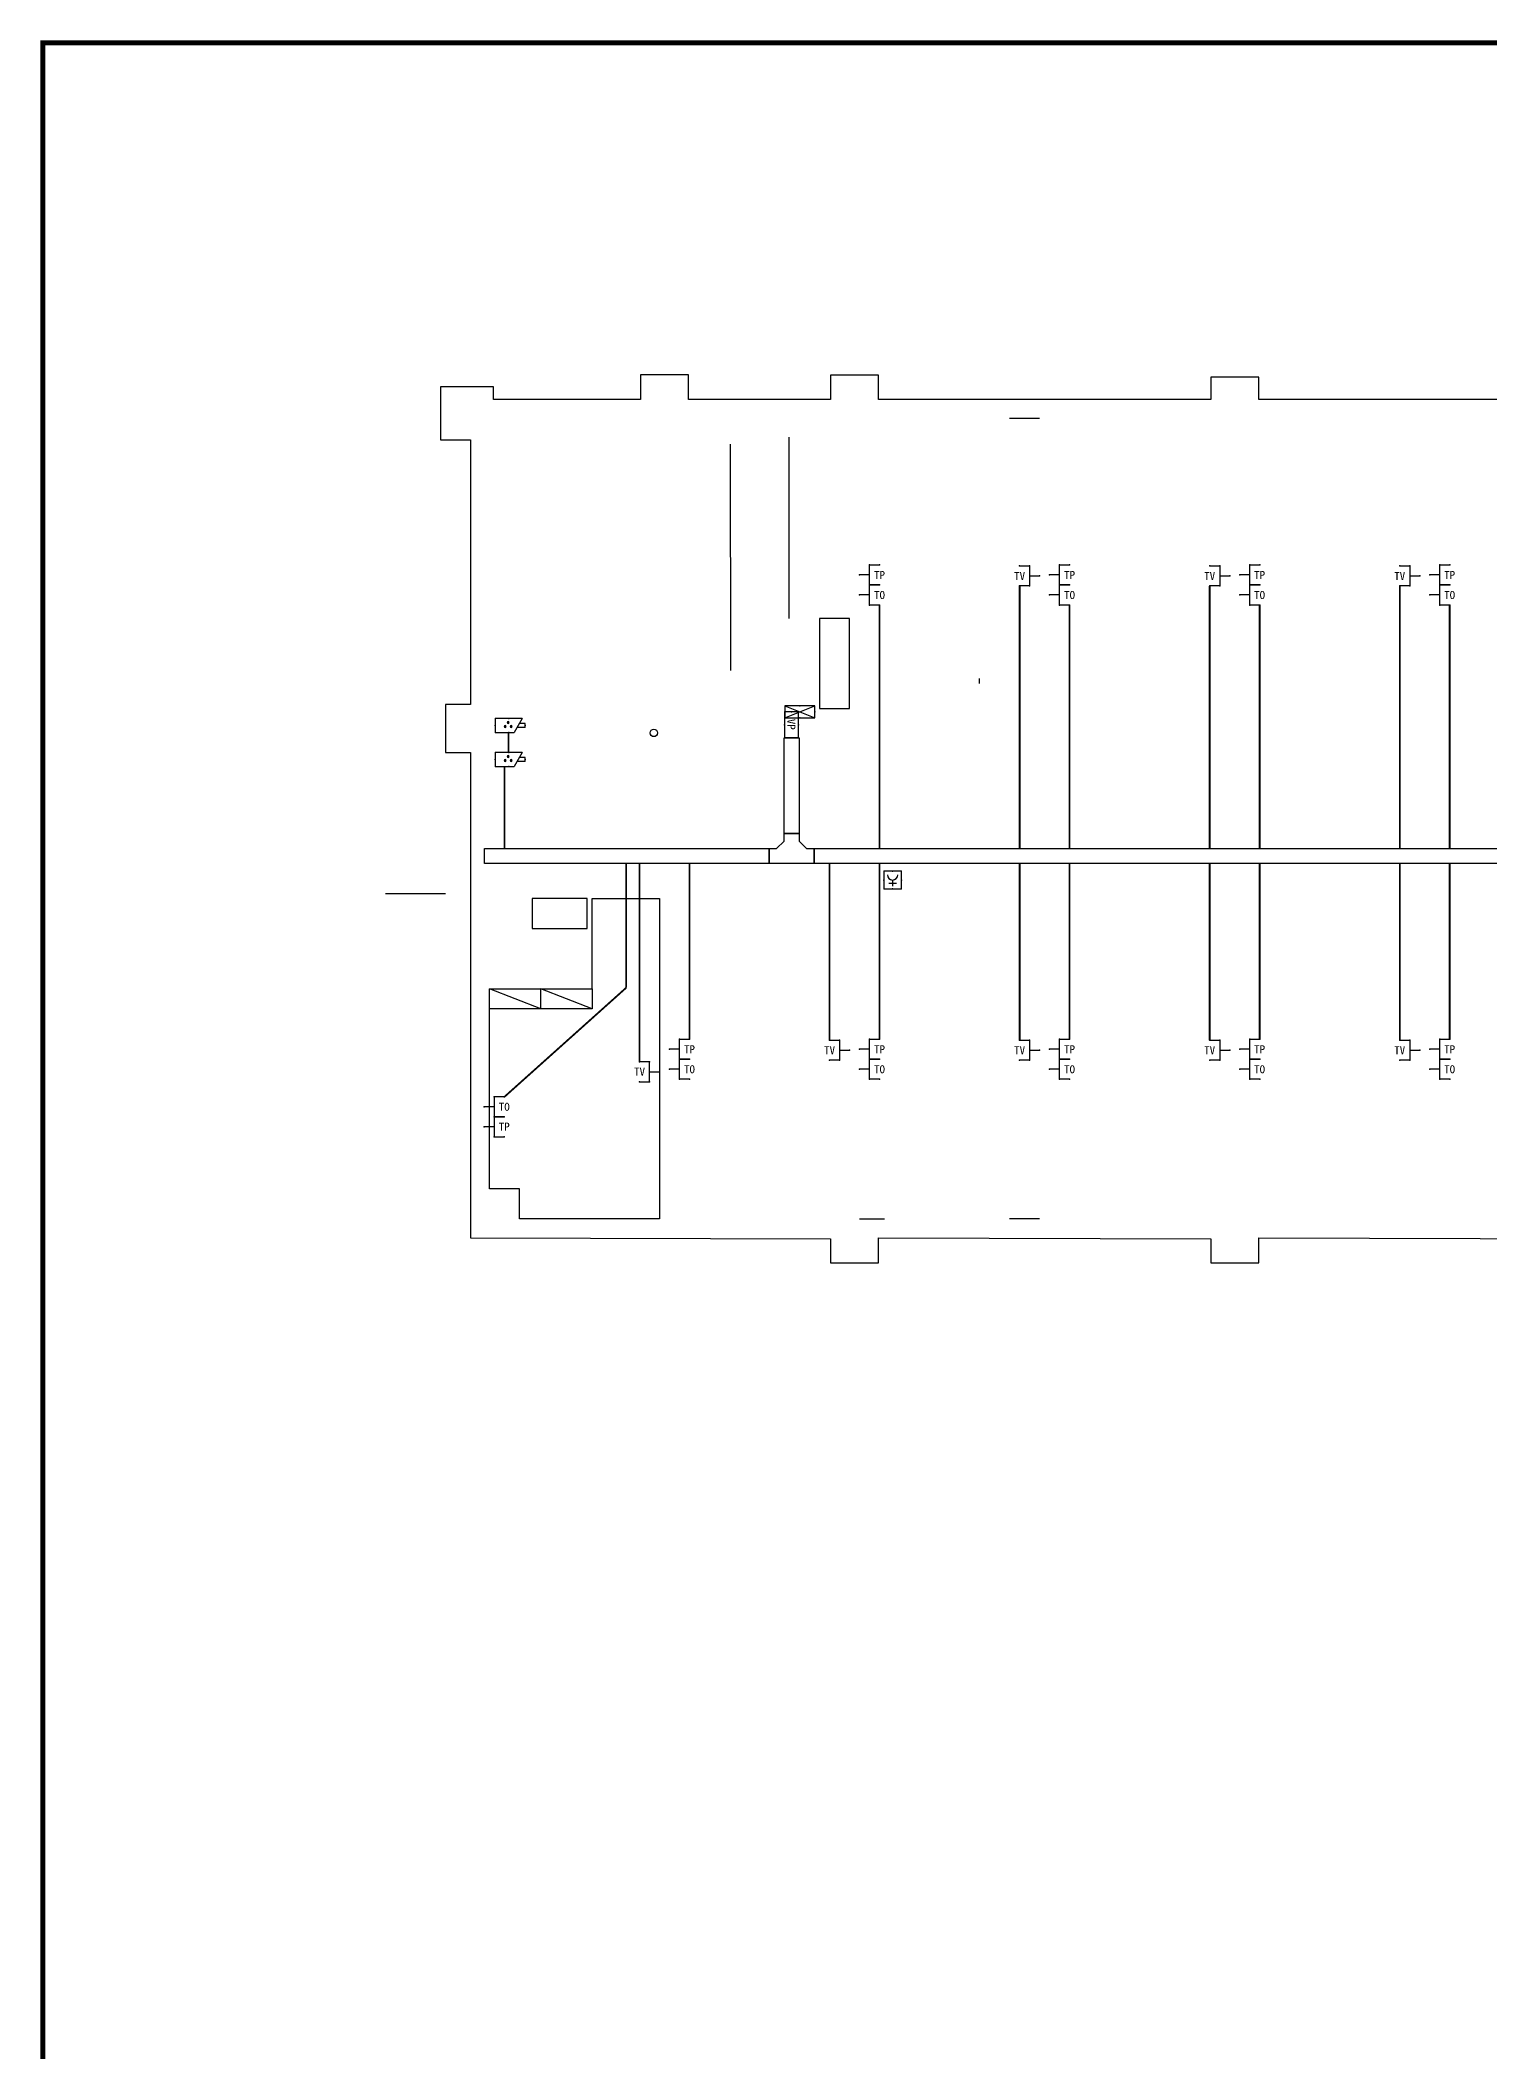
# Model space of a CAD drawing. Extents: x 552102 to 973302, y -80747 to 40012826.
# Drawn here: x 731252 to 760238, y 72560 to 112772 of the extents above; entities that cross this region are included whole.
import ezdxf
from ezdxf.enums import TextEntityAlignment as Align

# ---------------------------------------------------------------- set-up
doc = ezdxf.new("R2010")
doc.units = 0
doc.header["$LTSCALE"] = 1000
doc.header["$MEASUREMENT"] = 0
for name, color, linetype in [('CABLETRAY', 4, 'Continuous'), ('EQUIP-安防', 3, 'Continuous'), ('EQUIP-消防', 3, 'Continuous'), ('EQUIP-通讯', 3, 'Continuous'), ('GROUND', 2, 'Continuous'), ('LVTRY', 6, 'Continuous'), ('PUB_TITLE', 7, 'Continuous'), ('TP+TO', 3, 'TG_TP+TO'), ('WIRE-照明', 1, 'Continuous'), ('WIRE-电视', 4, 'TG_TV')]:
    doc.layers.add(name, color=color, linetype=linetype)
doc.styles.add('_TEL_DIM', font='simhei.ttf', dxfattribs={"width": 0.8, "height": 3.5})
doc.styles.get("Standard").update_dxf_attribs({"font": 'gbenor.shx', "bigfont": 'gbcbig.shx'})
doc.styles.add('TG_LINETYPE', font='SIMPLEX', dxfattribs={"width": 0.8, "height": 3, "bigfont": 'HZTXT'})
doc.linetypes.add('TG_TP+TO', pattern='A,1,-1.6,["TP+TO",TG_LINETYPE,S=0.1,R=0,X=-1.6,Y=-0.15],0', length=2.6)
doc.linetypes.add('TG_TV', pattern='A,2,-0.76,["TV",TG_LINETYPE,S=0.1,R=0,X=-0.6,Y=-0.15],0', length=2.8)

# ---------------------------------------------------------------- blocks, each defined once
blk = doc.blocks.new('$equip$00001802')
for p, q in [((-0.5, 0.5), (-0.5, 1)), ((0.5, 0.5), (-0.5, 0.5)), ((0, 0.5), (0, 0)), ((0.5, 1), (0.5, 0.5))]:
    blk.add_line(p, q)
for p in [(-0.5, 1), (-0.5, 0.5), (0, 0), (0.5, 1), (0.5, 0.5)]:
    blk.add_point(p)
at = {"color": 7, "style": '_TEL_DIM'}
blk.add_attdef('$TEXT$', text='', height=0.4, dxfattribs=at).set_placement((0, 1), align=Align.MIDDLE_CENTER)
at = {"color": 7, "style": '_TEL_DIM', "flags": 1}
blk.add_attdef('A', text='', height=0.00002, dxfattribs=at).set_placement((0, 0), align=Align.MIDDLE_CENTER)
blk = doc.blocks.new('$equip$00001847')
for p, q in [((-0.5, 0.5), (-0.5, 1)), ((0.5, 0.5), (-0.5, 0.5)), ((0, 0.5), (0, 0)), ((0.5, 1), (0.5, 0.5))]:
    blk.add_line(p, q)
for p in [(-0.5, 1), (-0.5, 0.5), (0, 0), (0.5, 1), (0.5, 0.5)]:
    blk.add_point(p)
at = {"color": 7, "style": '_TEL_DIM'}
blk.add_attdef('$TEXT$', text='', height=0.4, dxfattribs=at).set_placement((0, 1), align=Align.MIDDLE_CENTER)
at = {"color": 7, "style": '_TEL_DIM', "flags": 1}
blk.add_attdef('A', text='', height=0.00002, dxfattribs=at).set_placement((0, 0), align=Align.MIDDLE_CENTER)
blk = doc.blocks.new('$equip$00001867')
for p, q in [((-0.5, 0.5), (-0.5, 1)), ((0.5, 0.5), (-0.5, 0.5)), ((0, 0.5), (0, 0)), ((0.5, 1), (0.5, 0.5))]:
    blk.add_line(p, q)
for p in [(-0.5, 1), (-0.5, 0.5), (0, 0), (0.5, 1), (0.5, 0.5)]:
    blk.add_point(p)
at = {"color": 7, "style": '_TEL_DIM'}
blk.add_attdef('$TEXT$', text='', height=0.4, dxfattribs=at).set_placement((0, 1), align=Align.MIDDLE_CENTER)
at = {"color": 7, "style": '_TEL_DIM', "flags": 1}
blk.add_attdef('A', text='', height=0.00002, dxfattribs=at).set_placement((0, 0), align=Align.MIDDLE_CENTER)
blk = doc.blocks.new('$equip$00002562')
for p, q in [((-0.75, 0.6), (-0.75, 0)), ((-0.75, 0), (0.75, 0.6)), ((-0.75, 0.6), (0.75, 0)), ((0.75, 0.6), (-0.75, 0.6)), ((-0.75, 0), (0.75, 0)), ((0.75, 0), (0.75, 0.6))]:
    blk.add_line(p, q)
at = {"const_width": 0.025}
blk.add_lwpolyline([(-0.75, 0.6), (-0.75, 0), (0.75, 0), (0.75, 0.6), (-0.75, 0.6), (-0.75, 0)], dxfattribs=at)
for p in [(-0.75, 0.3), (0, 0.6), (0, 0), (0.75, 0.3)]:
    blk.add_point(p)
at = {"color": 7, "style": '_TEL_DIM', "flags": 1}
blk.add_attdef('A', text='', height=0.00002, dxfattribs=at).set_placement((0, 0), align=Align.MIDDLE_CENTER)
blk = doc.blocks.new('$equip$00002567')
for p, q in [((0.65, 0.35), (-0.65, 0.35)), ((-0.65, 0.35), (-0.65, -0.35)), ((0.65, 0.35), (0.65, -0.35)), ((-0.65, -0.35), (0.65, -0.35))]:
    blk.add_line(p, q)
at = {"const_width": 0.05}
blk.add_lwpolyline([(-0.65, 0.35), (-0.65, -0.35), (0.65, -0.35), (0.65, 0.35), (-0.65, 0.35), (-0.65, -0.35)], dxfattribs=at)
for p in [(-0.65, 0), (0, 0.35), (0.65, 0), (0, -0.35)]:
    blk.add_point(p)
at = {"color": 7, "style": '_TEL_DIM'}
blk.add_attdef('$TEXT$', text='', height=0.4, dxfattribs=at).set_placement((-0.02, -0.01), align=Align.MIDDLE_CENTER)
at = {"color": 7, "style": '_TEL_DIM', "flags": 1}
blk.add_attdef('A', text='', height=0.00002, dxfattribs=at).set_placement((0, 0), align=Align.MIDDLE_CENTER)
blk = doc.blocks.new('$equip$00002965')
for p, q in [((-0.75, -0.1), (-0.75, 0.1)), ((-0.75, 0.1), (-0.46, 0.1)), ((-0.6, 0.35), (0.75, 0.35)), ((-0.6, 0.35), (-0.2, -0.35)), ((0.75, 0.35), (0.75, -0.35)), ((-0.75, -0.1), (-0.34, -0.1)), ((0.75, -0.35), (-0.2, -0.35))]:
    blk.add_line(p, q)
at = {"const_width": 0.04}
blk.add_lwpolyline([(-0.75, 0.1), (-0.75, -0.1), (-0.34, -0.1), (-0.2, -0.35), (0.75, -0.35), (0.75, 0.35), (-0.6, 0.35), (-0.46, 0.1), (-0.75, 0.1), (-0.75, -0.1)], dxfattribs=at)
for centre in [(0.1, 0.15), (-0.05, -0.05), (0.25, -0.05)]:
    blk.add_circle(centre, 0.05)
for p in [(-0.75, 0), (0.07, 0.35), (0.07, -0.35), (0.75, 0)]:
    blk.add_point(p)
for points in [[(0.06, 0.17), (0.14, 0.17), (0.05, 0.15), (0.15, 0.15)], [(0.06, 0.12), (0.14, 0.12), (0.05, 0.15), (0.15, 0.15)], [(0.07, 0.19), (0.12, 0.19), (0.06, 0.17), (0.14, 0.17)], [(0.07, 0.11), (0.12, 0.11), (0.06, 0.12), (0.14, 0.12)], [(0.1, 0.2), (0.1, 0.2), (0.07, 0.19), (0.12, 0.19)], [(0.1, 0.1), (0.1, 0.1), (0.07, 0.11), (0.12, 0.11)], [(-0.09, -0.03), (-0.01, -0.03), (-0.1, -0.05), (0, -0.05)], [(-0.09, -0.08), (-0.01, -0.08), (-0.1, -0.05), (0, -0.05)], [(-0.08, -0.01), (-0.03, -0.01), (-0.09, -0.03), (-0.01, -0.03)], [(-0.08, -0.09), (-0.03, -0.09), (-0.09, -0.08), (-0.01, -0.08)], [(-0.05, 0), (-0.05, 0), (-0.08, -0.01), (-0.03, -0.01)], [(-0.05, -0.1), (-0.05, -0.1), (-0.08, -0.09), (-0.03, -0.09)], [(0.21, -0.03), (0.29, -0.03), (0.2, -0.05), (0.3, -0.05)], [(0.21, -0.08), (0.29, -0.08), (0.2, -0.05), (0.3, -0.05)], [(0.22, -0.01), (0.27, -0.01), (0.21, -0.03), (0.29, -0.03)], [(0.22, -0.09), (0.27, -0.09), (0.21, -0.08), (0.29, -0.08)], [(0.25, 0), (0.25, 0), (0.22, -0.01), (0.27, -0.01)], [(0.25, -0.1), (0.25, -0.1), (0.22, -0.09), (0.27, -0.09)]]:
    blk.add_solid(points)
at = {"color": 7, "style": '_TEL_DIM', "flags": 1}
for tag in ['A', 'REMARK']:
    blk.add_attdef(tag, text='', height=0.00002, dxfattribs=at).set_placement((0, 0), align=Align.MIDDLE_CENTER)
blk = doc.blocks.new('$equip$00002656')
for p, q in [((-0.5, 1), (-0.5, 0)), ((0.5, 1), (-0.5, 1)), ((-0.5, 0), (0.5, 0)), ((-0.22, 0.33), (0.22, 0.33)), ((0, 0.5), (0, 0.15)), ((0.5, 0), (0.5, 1))]:
    blk.add_line(p, q)
at = {"const_width": 0.0571}
blk.add_lwpolyline([(-0.5, 1), (0.5, 1), (0.5, 0), (-0.5, 0), (-0.5, 1), (0.5, 1)], dxfattribs=at)
blk.add_arc((0, 0.8), 0.3, 180, 0)
for p in [(-0.5, 0.5), (0, 1), (0, 0), (0.5, 0.5)]:
    blk.add_point(p)
at = {"color": 7, "flags": 1}
for tag, height, p in [('A', 0.00002, (0, 0)), ('B', 0.4, (0.76, 0.29))]:
    blk.add_attdef(tag, text='', height=height, dxfattribs=at).set_placement(p, align=Align.MIDDLE_CENTER)

msp = doc.modelspace()

# ---------------------------------------------------------------- linework, layer by layer
for p, q in [((751237, 105211), (750637, 105211)), ((745049, 104699), (745055, 100174)), ((746224, 104836), (746224, 101211)), ((750037, 99911), (750037, 100011)), ((741262, 93412), (740237, 93812)), ((741262, 93412), (741262, 93812)), ((742287, 93412), (741262, 93812)), ((742287, 93812), (742287, 93412)), ((742287, 93412), (740237, 93412)), ((747637, 89212), (748137, 89212)), ((751237, 89212), (750637, 89212))]:
    msp.add_line(p, q)
msp.add_lwpolyline([(762257, 105592), (755617, 105592), (755617, 106035), (754657, 106035), (754657, 105592), (748017, 105592), (748017, 106077), (747057, 106077), (747057, 105592), (744217, 105592), (744217, 106082), (743257, 106082), (743257, 105592), (740317, 105592), (740317, 105842), (739257, 105842), (739257, 104782), (739857, 104782), (739857, 99492), (739357, 99492), (739357, 98532), (739857, 98532), (739857, 88832), (739857, 88832), (747057, 88812), (747057, 88332), (748017, 88332), (748017, 88832), (754657, 88812), (754657, 88332), (755617, 88332), (755617, 88832), (762257, 88812)])
msp.add_lwpolyline([(743637, 89212), (740837, 89212), (740837, 89812), (740237, 89812), (740237, 93812), (742287, 93812), (742287, 95612), (743637, 95612)], close=True)
at = {"color": 5}
msp.add_circle((743523, 98925), 75, dxfattribs=at)
at = {"layer": 'CABLETRAY'}
for p, q in [((746127, 96912), (746127, 98829)), ((746127, 98829), (746427, 98829)), ((746427, 98829), (746427, 96912)), ((746427, 96912), (746127, 96912)), ((746127, 96762), (746127, 96912)), ((746127, 96912), (746427, 96912)), ((746427, 96912), (746427, 96762)), ((740137, 96312), (740137, 96612)), ((740137, 96612), (745827, 96612)), ((745827, 96612), (745827, 96312)), ((745827, 96312), (745827, 96612)), ((745827, 96612), (745977, 96612)), ((745977, 96612), (746127, 96762)), ((746427, 96762), (746577, 96612)), ((746577, 96612), (746727, 96612)), ((746727, 96312), (746727, 96612)), ((746727, 96612), (777737, 96612)), ((746727, 96612), (746727, 96312)), ((745827, 96312), (740137, 96312)), ((746727, 96312), (745827, 96312)), ((777737, 96312), (746727, 96312))]:
    msp.add_line(p, q, dxfattribs=at)
at = {"layer": 'GROUND'}
msp.add_line((738157, 95712), (739357, 95712), dxfattribs=at)
at = {"layer": 'LVTRY'}
for points in [[(747437, 99412), (747437, 101212), (746837, 101212), (746837, 99412)], [(742187, 95612), (741087, 95612), (741087, 95012), (742187, 95012)]]:
    msp.add_lwpolyline(points, close=True, dxfattribs=at)
at = {"layer": 'PUB_TITLE', "color": 4, "const_width": 100}
msp.add_lwpolyline([(731302, 32122), (788702, 32122), (788702, 112722), (731302, 112722)], close=True, dxfattribs=at)
at = {"layer": 'TP+TO', "color": 3, "linetype": 'TG_TP+TO', "const_width": 35}
for points in [[(748036, 96612), (748036, 101482)], [(751836, 96612), (751836, 101482)], [(755636, 96612), (755636, 101482)], [(759436, 96612), (759436, 101482)], [(744236, 92801), (744236, 96312)], [(748036, 92801), (748036, 96312)], [(751836, 92801), (751836, 96312)], [(755636, 92801), (755636, 96312)], [(759436, 92801), (759436, 96312)]]:
    msp.add_lwpolyline(points, dxfattribs=at)
at = {"layer": 'TP+TO', "linetype": 'TG_TP+TO', "const_width": 35}
for points in [[(742969, 96312), (742969, 93830)], [(740532, 91647), (742969, 93830)]]:
    msp.add_lwpolyline(points, dxfattribs=at)
at = {"layer": 'WIRE-照明', "linetype": 'Continuous', "const_width": 35}
for points in [[(740618, 98533), (740618, 98933)], [(740538, 96612), (740538, 98253)]]:
    msp.add_lwpolyline(points, dxfattribs=at)
at = {"layer": 'WIRE-电视', "linetype": 'TG_TV', "const_width": 35}
for points in [[(750837, 96612), (750837, 101862)], [(754637, 96612), (754637, 101862)], [(758437, 96612), (758437, 101862)], [(743237, 96312), (743237, 92350)], [(747037, 92782), (747037, 96312)], [(750837, 92782), (750837, 96312)], [(754637, 92782), (754637, 96312)], [(758437, 92782), (758437, 96312)]]:
    msp.add_lwpolyline(points, dxfattribs=at)

# ---------------------------------------------------------------- block references
at = {"layer": 'EQUIP-安防', "xscale": -400, "yscale": 400, "zscale": 400}
for p in [(740648, 99073), (740648, 98393)]:
    msp.add_blockref('$equip$00002965', p, dxfattribs=at)
at = {"layer": 'EQUIP-消防', "xscale": 350, "yscale": 350, "zscale": 350}
msp.add_blockref('$equip$00002656', (748297, 95808), dxfattribs=at)
at = {"layer": 'EQUIP-通讯'}
ref = msp.add_blockref('$equip$00001867', (747637, 102082), dxfattribs=dict(at, xscale=400, yscale=400, zscale=400, rotation=269.9999999525174))
ref.add_attrib('$TEXT$', 'TP', dxfattribs={"layer": '0', "color": 7, "height": 160, "style": '_TEL_DIM'}).set_placement((748036, 102082), align=Align.MIDDLE_CENTER)
ref = msp.add_blockref('$equip$00001802', (751237, 102062), dxfattribs=dict(at, xscale=400, yscale=400, zscale=400, rotation=89.99999995251822))
ref.add_attrib('$TEXT$', 'TV', dxfattribs={"layer": '0', "color": 7, "height": 160, "style": '_TEL_DIM'}).set_placement((750837, 102062), align=Align.MIDDLE_CENTER)
ref = msp.add_blockref('$equip$00001867', (751437, 102082), dxfattribs=dict(at, xscale=400, yscale=400, zscale=400, rotation=269.9999999525174))
ref.add_attrib('$TEXT$', 'TP', dxfattribs={"layer": '0', "color": 7, "height": 160, "style": '_TEL_DIM'}).set_placement((751836, 102082), align=Align.MIDDLE_CENTER)
ref = msp.add_blockref('$equip$00001802', (755037, 102062), dxfattribs=dict(at, xscale=400, yscale=400, zscale=400, rotation=89.99999995251822))
ref.add_attrib('$TEXT$', 'TV', dxfattribs={"layer": '0', "color": 7, "height": 160, "style": '_TEL_DIM'}).set_placement((754637, 102062), align=Align.MIDDLE_CENTER)
ref = msp.add_blockref('$equip$00001867', (755237, 102082), dxfattribs=dict(at, xscale=400, yscale=400, zscale=400, rotation=269.9999999525174))
ref.add_attrib('$TEXT$', 'TP', dxfattribs={"layer": '0', "color": 7, "height": 160, "style": '_TEL_DIM'}).set_placement((755636, 102082), align=Align.MIDDLE_CENTER)
ref = msp.add_blockref('$equip$00001802', (758837, 102062), dxfattribs=dict(at, xscale=400, yscale=400, zscale=400, rotation=89.99999995251822))
ref.add_attrib('$TEXT$', 'TV', dxfattribs={"layer": '0', "color": 7, "height": 160, "style": '_TEL_DIM'}).set_placement((758437, 102062), align=Align.MIDDLE_CENTER)
ref = msp.add_blockref('$equip$00001867', (759037, 102082), dxfattribs=dict(at, xscale=400, yscale=400, zscale=400, rotation=269.9999999525174))
ref.add_attrib('$TEXT$', 'TP', dxfattribs={"layer": '0', "color": 7, "height": 160, "style": '_TEL_DIM'}).set_placement((759436, 102082), align=Align.MIDDLE_CENTER)
ref = msp.add_blockref('$equip$00001847', (747637, 101682), dxfattribs=dict(at, xscale=400, yscale=400, zscale=400, rotation=269.9999999525174))
ref.add_attrib('$TEXT$', 'TO', dxfattribs={"layer": '0', "color": 7, "height": 160, "style": '_TEL_DIM'}).set_placement((748036, 101682), align=Align.MIDDLE_CENTER)
ref = msp.add_blockref('$equip$00001847', (751437, 101682), dxfattribs=dict(at, xscale=400, yscale=400, zscale=400, rotation=269.9999999525174))
ref.add_attrib('$TEXT$', 'TO', dxfattribs={"layer": '0', "color": 7, "height": 160, "style": '_TEL_DIM'}).set_placement((751836, 101682), align=Align.MIDDLE_CENTER)
ref = msp.add_blockref('$equip$00001847', (755237, 101682), dxfattribs=dict(at, xscale=400, yscale=400, zscale=400, rotation=269.9999999525174))
ref.add_attrib('$TEXT$', 'TO', dxfattribs={"layer": '0', "color": 7, "height": 160, "style": '_TEL_DIM'}).set_placement((755636, 101682), align=Align.MIDDLE_CENTER)
ref = msp.add_blockref('$equip$00001847', (759037, 101682), dxfattribs=dict(at, xscale=400, yscale=400, zscale=400, rotation=269.9999999525174))
ref.add_attrib('$TEXT$', 'TO', dxfattribs={"layer": '0', "color": 7, "height": 160, "style": '_TEL_DIM'}).set_placement((759436, 101682), align=Align.MIDDLE_CENTER)
at = {"layer": 'EQUIP-通讯', "xscale": 400, "yscale": 400, "zscale": 400, "rotation": 270}
msp.add_blockref('$equip$00002567', (746277, 99089), dxfattribs=at).add_auto_attribs({'$TEXT$': 'VP'})
at = {"layer": 'EQUIP-通讯', "xscale": 400, "yscale": 400, "zscale": 400}
msp.add_blockref('$equip$00002562', (746442, 99229), dxfattribs=at)
at = {"layer": 'EQUIP-通讯'}
ref = msp.add_blockref('$equip$00001867', (743837, 92601), dxfattribs=dict(at, xscale=400, yscale=400, zscale=400, rotation=269.9999999525174))
ref.add_attrib('$TEXT$', 'TP', dxfattribs={"layer": '0', "color": 7, "height": 160, "style": '_TEL_DIM'}).set_placement((744236, 92601), align=Align.MIDDLE_CENTER)
ref = msp.add_blockref('$equip$00001802', (747437, 92582), dxfattribs=dict(at, xscale=400, yscale=400, zscale=400, rotation=89.99999995251822))
ref.add_attrib('$TEXT$', 'TV', dxfattribs={"layer": '0', "color": 7, "height": 160, "style": '_TEL_DIM'}).set_placement((747037, 92582), align=Align.MIDDLE_CENTER)
ref = msp.add_blockref('$equip$00001867', (747637, 92601), dxfattribs=dict(at, xscale=400, yscale=400, zscale=400, rotation=269.9999999525174))
ref.add_attrib('$TEXT$', 'TP', dxfattribs={"layer": '0', "color": 7, "height": 160, "style": '_TEL_DIM'}).set_placement((748036, 92601), align=Align.MIDDLE_CENTER)
ref = msp.add_blockref('$equip$00001802', (751237, 92582), dxfattribs=dict(at, xscale=400, yscale=400, zscale=400, rotation=89.99999995251822))
ref.add_attrib('$TEXT$', 'TV', dxfattribs={"layer": '0', "color": 7, "height": 160, "style": '_TEL_DIM'}).set_placement((750837, 92582), align=Align.MIDDLE_CENTER)
ref = msp.add_blockref('$equip$00001867', (751437, 92601), dxfattribs=dict(at, xscale=400, yscale=400, zscale=400, rotation=269.9999999525174))
ref.add_attrib('$TEXT$', 'TP', dxfattribs={"layer": '0', "color": 7, "height": 160, "style": '_TEL_DIM'}).set_placement((751836, 92601), align=Align.MIDDLE_CENTER)
ref = msp.add_blockref('$equip$00001802', (755037, 92582), dxfattribs=dict(at, xscale=400, yscale=400, zscale=400, rotation=89.99999995251822))
ref.add_attrib('$TEXT$', 'TV', dxfattribs={"layer": '0', "color": 7, "height": 160, "style": '_TEL_DIM'}).set_placement((754637, 92582), align=Align.MIDDLE_CENTER)
ref = msp.add_blockref('$equip$00001867', (755237, 92601), dxfattribs=dict(at, xscale=400, yscale=400, zscale=400, rotation=269.9999999525174))
ref.add_attrib('$TEXT$', 'TP', dxfattribs={"layer": '0', "color": 7, "height": 160, "style": '_TEL_DIM'}).set_placement((755636, 92601), align=Align.MIDDLE_CENTER)
ref = msp.add_blockref('$equip$00001802', (758837, 92582), dxfattribs=dict(at, xscale=400, yscale=400, zscale=400, rotation=89.99999995251822))
ref.add_attrib('$TEXT$', 'TV', dxfattribs={"layer": '0', "color": 7, "height": 160, "style": '_TEL_DIM'}).set_placement((758437, 92582), align=Align.MIDDLE_CENTER)
ref = msp.add_blockref('$equip$00001867', (759037, 92601), dxfattribs=dict(at, xscale=400, yscale=400, zscale=400, rotation=269.9999999525174))
ref.add_attrib('$TEXT$', 'TP', dxfattribs={"layer": '0', "color": 7, "height": 160, "style": '_TEL_DIM'}).set_placement((759436, 92601), align=Align.MIDDLE_CENTER)
ref = msp.add_blockref('$equip$00001802', (743637, 92150), dxfattribs=dict(at, xscale=-400, yscale=400, zscale=400, rotation=90.00000004748178))
ref.add_attrib('$TEXT$', 'TV', dxfattribs={"layer": '0', "color": 7, "height": 160, "style": '_TEL_DIM'}).set_placement((743237, 92155), align=Align.MIDDLE_CENTER)
ref = msp.add_blockref('$equip$00001847', (743837, 92201), dxfattribs=dict(at, xscale=400, yscale=400, zscale=400, rotation=269.9999999525174))
ref.add_attrib('$TEXT$', 'TO', dxfattribs={"layer": '0', "color": 7, "height": 160, "style": '_TEL_DIM'}).set_placement((744236, 92201), align=Align.MIDDLE_CENTER)
ref = msp.add_blockref('$equip$00001847', (747637, 92201), dxfattribs=dict(at, xscale=400, yscale=400, zscale=400, rotation=269.9999999525174))
ref.add_attrib('$TEXT$', 'TO', dxfattribs={"layer": '0', "color": 7, "height": 160, "style": '_TEL_DIM'}).set_placement((748036, 92201), align=Align.MIDDLE_CENTER)
ref = msp.add_blockref('$equip$00001847', (751437, 92201), dxfattribs=dict(at, xscale=400, yscale=400, zscale=400, rotation=269.9999999525174))
ref.add_attrib('$TEXT$', 'TO', dxfattribs={"layer": '0', "color": 7, "height": 160, "style": '_TEL_DIM'}).set_placement((751836, 92201), align=Align.MIDDLE_CENTER)
ref = msp.add_blockref('$equip$00001847', (755237, 92201), dxfattribs=dict(at, xscale=400, yscale=400, zscale=400, rotation=269.9999999525174))
ref.add_attrib('$TEXT$', 'TO', dxfattribs={"layer": '0', "color": 7, "height": 160, "style": '_TEL_DIM'}).set_placement((755636, 92201), align=Align.MIDDLE_CENTER)
ref = msp.add_blockref('$equip$00001847', (759037, 92201), dxfattribs=dict(at, xscale=400, yscale=400, zscale=400, rotation=269.9999999525174))
ref.add_attrib('$TEXT$', 'TO', dxfattribs={"layer": '0', "color": 7, "height": 160, "style": '_TEL_DIM'}).set_placement((759436, 92201), align=Align.MIDDLE_CENTER)
ref = msp.add_blockref('$equip$00001847', (740132, 91447), dxfattribs=dict(at, xscale=-400, yscale=400, zscale=400, rotation=270.0000000474826))
ref.add_attrib('$TEXT$', 'TO', dxfattribs={"layer": '0', "color": 7, "height": 160, "style": '_TEL_DIM'}).set_placement((740532, 91450), align=Align.MIDDLE_CENTER)
ref = msp.add_blockref('$equip$00001867', (740132, 91047), dxfattribs=dict(at, xscale=-400, yscale=400, zscale=400, rotation=270.0000000474826))
ref.add_attrib('$TEXT$', 'TP', dxfattribs={"layer": '0', "color": 7, "height": 160, "style": '_TEL_DIM'}).set_placement((740532, 91054), align=Align.MIDDLE_CENTER)

doc.saveas('drawing.dxf')
